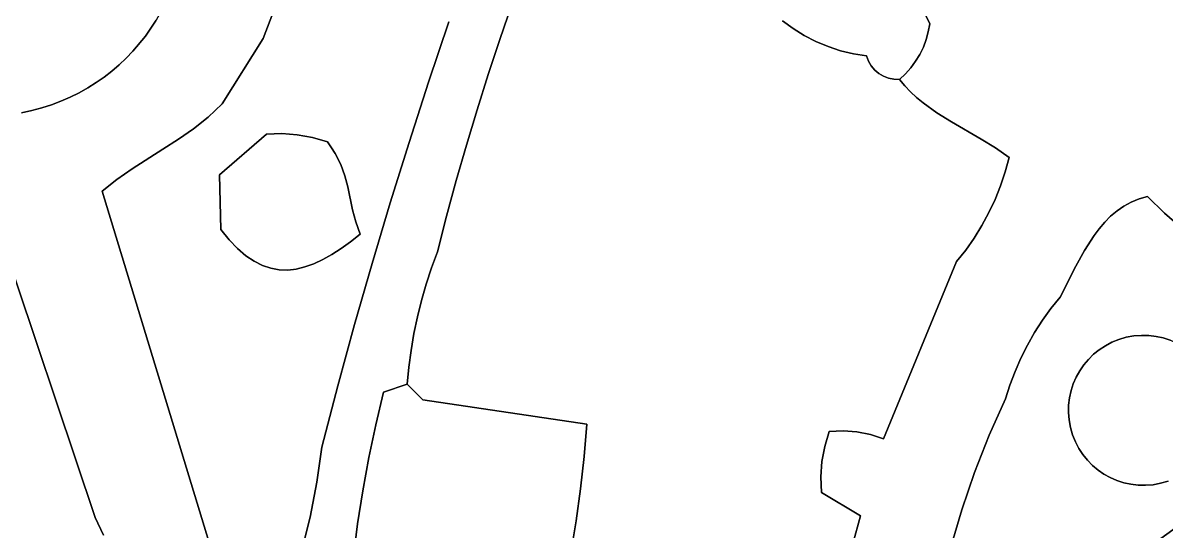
# Model space of a CAD drawing. Header units: inches. Extents: x 36.3 to 71.4, y 17.4 to 61.7.
# Drawn here: x 43.18 to 48.31, y 44.33 to 46.61 of the extents above; entities that cross this region are included whole.
import ezdxf

# ---------------------------------------------------------------- set-up
doc = ezdxf.new("R2010")
doc.units = ezdxf.units.IN
doc.layers.add('SURFACES_FOR_SKETCHUP', color=7, linetype='Continuous')

msp = doc.modelspace()

# ---------------------------------------------------------------- linework, layer by layer
at = {"layer": 'SURFACES_FOR_SKETCHUP'}
for points, invisible_edges in [([(47.2348, 46.6443), (47.2509, 46.6097), (48.1687, 47.7293)], 10), ([(48.1687, 47.7293), (47.2509, 46.6097), (48.229, 45.8332)], 11), ([(48.1687, 47.7293), (48.229, 45.8332), (49.3251, 46.6818)], 11), ([(42.2373, 47.5692), (42.1289, 46.8869), (43.2171, 46.2195)], 11), ([(42.2373, 47.5692), (43.2171, 46.2195), (43.8846, 47.3077)], 11), ([(43.7762, 46.6253), (43.8846, 47.3077), (43.2171, 46.2195)], 11), ([(46.637, 46.5881), (46.9623, 47.0015), (46.5893, 46.6234)], 3), ([(46.9623, 47.0015), (46.637, 46.5881), (47.0014, 46.9498)], 3), ([(44.4116, 46.9537), (43.8789, 46.8638), (44.2574, 46.544)], 3), ([(44.7045, 46.974), (44.6067, 46.9733), (44.2574, 46.544)], 10), ([(44.7045, 46.974), (44.2574, 46.544), (44.9996, 46.3478)], 11), ([(44.509, 46.9666), (44.2574, 46.544), (44.6067, 46.9733)], 3), ([(44.509, 46.9666), (44.4116, 46.9537), (44.2574, 46.544)], 8), ([(44.9996, 46.3478), (45.0903, 46.6177), (44.7045, 46.974)], 10), ([(46.6872, 46.5569), (47.0014, 46.9498), (46.637, 46.5881)], 3), ([(47.0014, 46.9498), (46.6872, 46.5569), (47.0366, 46.8985)], 3), ([(42.5348, 46.3278), (43.2171, 46.2195), (42.1289, 46.8869)], 11), ([(46.1385, 46.8863), (45.3194, 46.5388), (46.3398, 46.7716)], 3), ([(45.3194, 46.5388), (46.1385, 46.8863), (45.3735, 46.6955)], 3), ([(46.7397, 46.5298), (47.0366, 46.8985), (46.6872, 46.5569)], 3), ([(47.0366, 46.8985), (46.7397, 46.5298), (47.0672, 46.848)], 3), ([(43.8666, 46.822), (44.2574, 46.544), (43.8789, 46.8638)], 3), ([(46.7942, 46.507), (47.0672, 46.848), (46.7397, 46.5298)], 3), ([(46.8504, 46.4885), (47.0672, 46.848), (46.7942, 46.507)], 3), ([(46.9081, 46.4746), (47.0672, 46.848), (46.8504, 46.4885)], 3), ([(47.0672, 46.848), (46.9081, 46.4746), (47.0966, 46.8237)], 3), ([(43.8523, 46.7809), (44.2574, 46.544), (43.8666, 46.822)], 3), ([(46.967, 46.4652), (47.0966, 46.8237), (46.9081, 46.4746)], 3), ([(47.0966, 46.8237), (46.967, 46.4652), (47.1242, 46.7976)], 3), ([(47.1242, 46.7976), (46.967, 46.4652), (47.1501, 46.7699)], 3), ([(43.8179, 46.7012), (44.2574, 46.544), (43.8523, 46.7809)], 3), ([(45.2174, 46.2233), (46.3398, 46.7716), (45.2673, 46.3814)], 3), ([(46.3398, 46.7716), (45.2174, 46.2233), (46.5893, 46.6234)], 11), ([(45.2673, 46.3814), (46.3398, 46.7716), (45.3194, 46.5388)], 3), ([(47.1501, 46.7699), (46.967, 46.4652), (47.1742, 46.7406)], 3), ([(47.1742, 46.7406), (46.967, 46.4652), (47.1964, 46.7098)], 3), ([(43.7762, 46.6253), (44.2574, 46.544), (43.8179, 46.7012)], 3), ([(45.3194, 46.5388), (45.3735, 46.6955), (45.0903, 46.6177)], 10), ([(47.1964, 46.7098), (46.967, 46.4652), (47.2166, 46.6777)], 3), ([(49.313, 46.5779), (49.3251, 46.6818), (48.229, 45.8332)], 10), ([(47.2166, 46.6777), (46.967, 46.4652), (47.2348, 46.5387)], 11), ([(47.2348, 46.6443), (47.2166, 46.6777), (47.2348, 46.5387)], 10), ([(47.2509, 46.6097), (47.2348, 46.6443), (47.2444, 46.5737)], 2), ([(47.2444, 46.5737), (47.2348, 46.6443), (47.2348, 46.5387)], 3), ([(43.7762, 46.6253), (43.2171, 46.2195), (43.7275, 46.5537)], 3), ([(43.7762, 46.6253), (43.7275, 46.5537), (44.0724, 46.2496)], 10), ([(44.2574, 46.544), (43.7762, 46.6253), (44.0724, 46.2496)], 3), ([(45.0903, 46.6177), (44.9996, 46.3478), (45.2673, 46.3814)], 10), ([(45.2673, 46.3814), (45.3194, 46.5388), (45.0903, 46.6177)], 10), ([(45.1697, 46.0645), (46.5893, 46.6234), (45.2174, 46.2233)], 3), ([(46.5893, 46.6234), (45.1697, 46.0645), (46.637, 46.5881)], 3), ([(45.7108, 44.8105), (46.637, 46.5881), (45.1697, 46.0645)], 11), ([(46.637, 46.5881), (45.7108, 44.8105), (46.6872, 46.5569)], 3), ([(47.2444, 46.5737), (47.4822, 46.0917), (47.2509, 46.6097)], 3), ([(47.5466, 46.0516), (47.2509, 46.6097), (47.4822, 46.0917)], 3), ([(47.6069, 46.0083), (47.2509, 46.6097), (47.5466, 46.0516)], 3), ([(47.6069, 46.0083), (48.229, 45.8332), (47.2509, 46.6097)], 11), ([(49.3035, 46.4737), (49.313, 46.5779), (48.229, 45.8332)], 10), ([(43.262, 46.2314), (43.7275, 46.5537), (43.2171, 46.2195)], 3), ([(43.7275, 46.5537), (43.262, 46.2314), (43.672, 46.487)], 3), ([(43.7275, 46.5537), (43.672, 46.487), (44.0095, 46.1906)], 10), ([(44.0095, 46.1906), (44.0724, 46.2496), (43.7275, 46.5537)], 10), ([(44.0724, 46.2496), (44.2711, 46.1141), (44.2574, 46.544)], 3), ([(44.3407, 46.116), (44.2574, 46.544), (44.2711, 46.1141)], 3), ([(44.4099, 46.1107), (44.2574, 46.544), (44.3407, 46.116)], 3), ([(44.2574, 46.544), (44.545, 46.079), (44.9996, 46.3478)], 11), ([(44.4782, 46.0983), (44.2574, 46.544), (44.4099, 46.1107)], 3), ([(44.545, 46.079), (44.2574, 46.544), (44.4782, 46.0983)], 3), ([(46.6872, 46.5569), (45.7108, 44.8105), (46.7397, 46.5298)], 3), ([(46.7993, 44.7781), (46.7397, 46.5298), (45.7108, 44.8105)], 11), ([(46.7397, 46.5298), (46.7993, 44.7781), (46.7942, 46.507)], 3), ([(47.222, 46.5048), (47.2348, 46.5387), (46.967, 46.4652)], 10), ([(47.222, 46.5048), (47.3485, 46.169), (47.2348, 46.5387)], 3), ([(47.2348, 46.5387), (47.4822, 46.0917), (47.2444, 46.5737)], 3), ([(47.4822, 46.0917), (47.2348, 46.5387), (47.3485, 46.169)], 3), ([(43.3058, 46.2455), (43.672, 46.487), (43.262, 46.2314)], 3), ([(43.672, 46.487), (43.3058, 46.2455), (43.6418, 46.4556)], 3), ([(43.672, 46.487), (43.6418, 46.4556), (43.9437, 46.1383)], 10), ([(43.9437, 46.1383), (44.0095, 46.1906), (43.672, 46.487)], 10), ([(46.7993, 44.7781), (47.3713, 45.5411), (46.7942, 46.507)], 11), ([(46.7942, 46.507), (47.0222, 46.3859), (46.8504, 46.4885)], 3), ([(47.0222, 46.3859), (46.7942, 46.507), (47.3713, 45.5411)], 11), ([(46.8504, 46.4885), (46.9881, 46.4201), (46.9081, 46.4746)], 3), ([(46.9881, 46.4201), (46.8504, 46.4885), (47.0037, 46.4015)], 3), ([(47.0037, 46.4015), (46.8504, 46.4885), (47.0222, 46.3859)], 3), ([(46.9757, 46.4415), (46.967, 46.4652), (46.9081, 46.4746)], 8), ([(46.9757, 46.4415), (46.9081, 46.4746), (46.9881, 46.4201)], 3), ([(47.2062, 46.4723), (47.222, 46.5048), (46.967, 46.4652)], 10), ([(47.2062, 46.4723), (47.2831, 46.2097), (47.222, 46.5048)], 3), ([(47.3485, 46.169), (47.222, 46.5048), (47.2831, 46.2097)], 3), ([(49.2966, 46.3691), (49.3035, 46.4737), (48.229, 45.8332)], 10), ([(43.6418, 46.4556), (43.3058, 46.2455), (43.6102, 46.4257)], 3), ([(43.3484, 46.2616), (43.6102, 46.4257), (43.3058, 46.2455)], 3), ([(43.6102, 46.4257), (43.3484, 46.2616), (43.577, 46.3972)], 3), ([(43.6102, 46.4257), (43.577, 46.3972), (43.8759, 46.0909)], 10), ([(43.6418, 46.4556), (43.6102, 46.4257), (43.8759, 46.0909)], 10), ([(43.8759, 46.0909), (43.9437, 46.1383), (43.6418, 46.4556)], 10), ([(47.1875, 46.4413), (47.2062, 46.4723), (46.967, 46.4652)], 10), ([(47.1661, 46.4121), (47.1875, 46.4413), (46.967, 46.4652)], 10), ([(46.967, 46.4652), (46.9757, 46.4415), (47.1661, 46.4121)], 10), ([(46.9757, 46.4415), (46.9881, 46.4201), (47.1661, 46.4121)], 10), ([(47.1661, 46.4121), (47.192, 46.2779), (47.1875, 46.4413)], 3), ([(47.1875, 46.4413), (47.2211, 46.2539), (47.2062, 46.4723)], 3), ([(47.2211, 46.2539), (47.1875, 46.4413), (47.192, 46.2779)], 3), ([(47.2831, 46.2097), (47.2062, 46.4723), (47.2211, 46.2539)], 3), ([(43.3898, 46.2797), (43.577, 46.3972), (43.3484, 46.2616)], 3), ([(43.5423, 46.3703), (43.577, 46.3972), (43.3898, 46.2797)], 10), ([(43.577, 46.3972), (43.5423, 46.3703), (43.8068, 46.0465)], 10), ([(43.8068, 46.0465), (43.8759, 46.0909), (43.577, 46.3972)], 10), ([(45.2174, 46.2233), (45.2673, 46.3814), (44.9996, 46.3478)], 10), ([(47.0037, 46.4015), (47.1661, 46.4121), (46.9881, 46.4201)], 3), ([(47.0037, 46.4015), (47.0222, 46.3859), (47.1661, 46.4121)], 10), ([(47.0222, 46.3859), (47.043, 46.3736), (47.1661, 46.4121)], 10), ([(47.043, 46.3736), (47.0222, 46.3859), (47.3713, 45.5411)], 10), ([(47.142, 46.3849), (47.1661, 46.4121), (47.043, 46.3736)], 10), ([(47.043, 46.3736), (47.0658, 46.3649), (47.142, 46.3849)], 10), ([(47.043, 46.3736), (47.1646, 46.3034), (47.0658, 46.3649)], 3), ([(47.192, 46.2779), (47.1646, 46.3034), (47.043, 46.3736)], 10), ([(47.192, 46.2779), (47.043, 46.3736), (47.3713, 45.5411)], 11), ([(47.09, 46.3603), (47.142, 46.3849), (47.0658, 46.3649)], 3), ([(47.1153, 46.3599), (47.142, 46.3849), (47.09, 46.3603)], 2), ([(47.142, 46.3849), (47.1153, 46.3599), (47.1389, 46.3307)], 8), ([(47.1389, 46.3307), (47.1646, 46.3034), (47.142, 46.3849)], 10), ([(47.142, 46.3849), (47.1646, 46.3034), (47.1661, 46.4121)], 3), ([(47.192, 46.2779), (47.1661, 46.4121), (47.1646, 46.3034)], 3), ([(42.6107, 46.2861), (43.2171, 46.2195), (42.5348, 46.3278)], 3), ([(43.3898, 46.2797), (43.4299, 46.2997), (43.5423, 46.3703)], 10), ([(43.5062, 46.3451), (43.5423, 46.3703), (43.4299, 46.2997)], 10), ([(43.4687, 46.3215), (43.5062, 46.3451), (43.4299, 46.2997)], 2), ([(43.4687, 46.3215), (43.4299, 46.2997), (43.668, 45.9583)], 10), ([(43.5062, 46.3451), (43.4687, 46.3215), (43.668, 45.9583)], 10), ([(43.5423, 46.3703), (43.5062, 46.3451), (43.8068, 46.0465)], 10), ([(43.668, 45.9583), (43.8068, 46.0465), (43.5062, 46.3451)], 10), ([(44.912, 46.0768), (44.9996, 46.3478), (44.545, 46.079)], 10), ([(44.912, 46.0768), (45.1697, 46.0645), (44.9996, 46.3478)], 3), ([(45.2174, 46.2233), (44.9996, 46.3478), (45.1697, 46.0645)], 3), ([(47.1389, 46.3307), (47.09, 46.3603), (47.0658, 46.3649)], 9), ([(47.1389, 46.3307), (47.0658, 46.3649), (47.1646, 46.3034)], 3), ([(47.1389, 46.3307), (47.1153, 46.3599), (47.09, 46.3603)], 8), ([(49.2923, 46.2643), (49.2966, 46.3691), (48.229, 45.8332)], 10), ([(43.2171, 46.2195), (42.6107, 46.2861), (43.1717, 46.2098)], 3), ([(43.3898, 46.2797), (43.3484, 46.2616), (43.5999, 45.9106)], 10), ([(43.4299, 46.2997), (43.3898, 46.2797), (43.5999, 45.9106)], 10), ([(43.5999, 45.9106), (43.668, 45.9583), (43.4299, 46.2997)], 10), ([(47.2211, 46.2539), (47.192, 46.2779), (47.3713, 45.5411)], 10), ([(43.0422, 45.7616), (43.5338, 45.8579), (43.2171, 46.2195)], 11), ([(43.2171, 46.2195), (43.1717, 46.2098), (43.0422, 45.7616)], 10), ([(43.262, 46.2314), (43.2171, 46.2195), (43.5338, 45.8579)], 10), ([(43.3058, 46.2455), (43.262, 46.2314), (43.5338, 45.8579)], 10), ([(43.3484, 46.2616), (43.3058, 46.2455), (43.5338, 45.8579)], 10), ([(43.5338, 45.8579), (43.5999, 45.9106), (43.3484, 46.2616)], 10), ([(44.0095, 46.1906), (44.2711, 46.1141), (44.0724, 46.2496)], 3), ([(47.2211, 46.2539), (47.3713, 45.5411), (47.2831, 46.2097)], 3), ([(48.229, 45.8332), (48.3048, 45.7593), (49.2923, 46.2643)], 10), ([(48.3048, 45.7593), (48.3842, 45.6901), (49.2923, 46.2643)], 10), ([(44.0605, 45.9315), (44.0095, 46.1906), (43.9437, 46.1383)], 9), ([(44.0095, 46.1906), (44.0605, 45.9315), (44.2711, 46.1141)], 9), ([(47.2831, 46.2097), (47.4501, 45.6471), (47.3485, 46.169)], 3), ([(47.4123, 45.5931), (47.4501, 45.6471), (47.2831, 46.2097)], 10), ([(47.3713, 45.5411), (47.4123, 45.5931), (47.2831, 46.2097)], 10), ([(47.516, 45.7611), (47.3485, 46.169), (47.4847, 45.7032)], 3), ([(47.3485, 46.169), (47.516, 45.7611), (47.4822, 46.0917)], 3), ([(47.4847, 45.7032), (47.3485, 46.169), (47.4501, 45.6471)], 3), ([(44.0605, 45.9315), (43.9437, 46.1383), (43.8759, 46.0909)], 9), ([(44.3407, 46.116), (44.2711, 46.1141), (44.0605, 45.9315)], 8), ([(44.0605, 45.9315), (44.1044, 45.6388), (44.3407, 46.116)], 11), ([(44.1417, 45.5998), (44.3407, 46.116), (44.1044, 45.6388)], 3), ([(44.6364, 45.8767), (44.3407, 46.116), (44.1417, 45.5998)], 11), ([(44.3407, 46.116), (44.6364, 45.8767), (44.4099, 46.1107)], 3), ([(44.0605, 45.9315), (43.8759, 46.0909), (43.8068, 46.0465)], 9), ([(44.4782, 46.0983), (44.4099, 46.1107), (44.6058, 45.9769)], 10), ([(44.6058, 45.9769), (44.4099, 46.1107), (44.6235, 45.9268)], 3), ([(44.6235, 45.9268), (44.4099, 46.1107), (44.6364, 45.8767)], 3), ([(44.5642, 46.053), (44.545, 46.079), (44.4782, 46.0983)], 8), ([(44.6058, 45.9769), (44.5805, 46.0274), (44.4782, 46.0983)], 10), ([(44.5642, 46.053), (44.4782, 46.0983), (44.5805, 46.0274)], 3), ([(44.912, 46.0768), (44.545, 46.079), (44.5642, 46.053)], 9), ([(44.912, 46.0768), (44.5642, 46.053), (44.5805, 46.0274)], 9), ([(44.912, 46.0768), (44.5805, 46.0274), (44.6058, 45.9769)], 9), ([(44.912, 46.0768), (44.6058, 45.9769), (44.6235, 45.9268)], 9), ([(44.912, 46.0768), (44.6235, 45.9268), (44.8274, 45.8049)], 3), ([(44.8274, 45.8049), (45.1241, 45.9051), (44.912, 46.0768)], 3), ([(45.1697, 46.0645), (44.912, 46.0768), (45.1241, 45.9051)], 3), ([(45.1241, 45.9051), (45.7108, 44.8105), (45.1697, 46.0645)], 3), ([(47.544, 45.8207), (47.4822, 46.0917), (47.516, 45.7611)], 3), ([(47.4822, 46.0917), (47.5685, 45.8819), (47.5466, 46.0516)], 3), ([(47.5685, 45.8819), (47.4822, 46.0917), (47.544, 45.8207)], 3), ([(43.8068, 46.0465), (43.668, 45.9583), (44.0605, 45.9315)], 10), ([(47.5895, 45.9444), (47.5466, 46.0516), (47.5685, 45.8819)], 3), ([(47.5895, 45.9444), (47.6069, 46.0083), (47.5466, 46.0516)], 8), ([(47.5895, 45.9444), (48.0369, 45.7185), (47.6069, 46.0083)], 3), ([(48.229, 45.8332), (47.6069, 46.0083), (48.1909, 45.8231)], 3), ([(48.0634, 45.7454), (47.6069, 46.0083), (48.0369, 45.7185)], 3), ([(48.092, 45.7697), (47.6069, 46.0083), (48.0634, 45.7454)], 3), ([(48.1226, 45.791), (47.6069, 46.0083), (48.092, 45.7697)], 3), ([(48.1555, 45.8089), (47.6069, 46.0083), (48.1226, 45.791)], 3), ([(48.1909, 45.8231), (47.6069, 46.0083), (48.1555, 45.8089)], 3), ([(43.5999, 45.9106), (43.5338, 45.8579), (44.0669, 45.6852)], 10), ([(43.668, 45.9583), (43.5999, 45.9106), (44.0669, 45.6852)], 10), ([(44.0669, 45.6852), (44.0605, 45.9315), (43.668, 45.9583)], 10), ([(44.0605, 45.9315), (44.0669, 45.6852), (44.1044, 45.6388)], 8), ([(44.6364, 45.8767), (44.8274, 45.8049), (44.6235, 45.9268)], 3), ([(47.5895, 45.9444), (47.5685, 45.8819), (48.012, 45.6892)], 10), ([(47.5895, 45.9444), (48.012, 45.6892), (48.0369, 45.7185)], 9), ([(43.0422, 45.7616), (43.5021, 44.3918), (43.5338, 45.8579)], 10), ([(43.5338, 45.8579), (43.5021, 44.3918), (44.1722, 43.7615)], 3), ([(44.4289, 44.2387), (44.4672, 44.3936), (43.5338, 45.8579)], 10), ([(44.1044, 45.6388), (43.5338, 45.8579), (44.1417, 45.5998)], 3), ([(44.0669, 45.6852), (43.5338, 45.8579), (44.1044, 45.6388)], 3), ([(43.5338, 45.8579), (44.1722, 43.7615), (44.4289, 44.2387)], 10), ([(44.1417, 45.5998), (43.5338, 45.8579), (44.4977, 44.5502)], 11), ([(44.4672, 44.3936), (44.4977, 44.5502), (43.5338, 45.8579)], 10), ([(44.1789, 45.5677), (44.6364, 45.8767), (44.1417, 45.5998)], 3), ([(44.1789, 45.5677), (44.2162, 45.5425), (44.6364, 45.8767)], 10), ([(44.6364, 45.8767), (44.2162, 45.5425), (44.4444, 45.5172)], 11), ([(44.4839, 45.5314), (44.6364, 45.8767), (44.4444, 45.5172)], 3), ([(44.5241, 45.5501), (44.6364, 45.8767), (44.4839, 45.5314)], 3), ([(44.6364, 45.8767), (44.5241, 45.5501), (44.6581, 45.774)], 3), ([(44.6364, 45.8767), (44.6581, 45.774), (44.8274, 45.8049)], 10), ([(45.1241, 45.9051), (44.8274, 45.8049), (45.0808, 45.7451)], 3), ([(45.1241, 45.9051), (45.0808, 45.7451), (45.7108, 44.8105)], 10), ([(47.5685, 45.8819), (47.544, 45.8207), (47.9888, 45.658)], 10), ([(47.9888, 45.658), (48.012, 45.6892), (47.5685, 45.8819)], 10), ([(47.544, 45.8207), (47.516, 45.7611), (47.9461, 45.5913)], 10), ([(47.9461, 45.5913), (47.9888, 45.658), (47.544, 45.8207)], 10), ([(48.1226, 45.791), (48.3048, 45.7593), (48.1555, 45.8089)], 3), ([(48.1909, 45.8231), (48.1555, 45.8089), (48.3048, 45.7593)], 10), ([(48.3048, 45.7593), (48.229, 45.8332), (48.1909, 45.8231)], 8), ([(43.5021, 44.3918), (43.0422, 45.7616), (42.7686, 44.9747)], 10), ([(44.5649, 45.5731), (44.6581, 45.774), (44.5241, 45.5501)], 3), ([(44.6066, 45.6), (44.6581, 45.774), (44.5649, 45.5731)], 3), ([(44.6581, 45.774), (44.6066, 45.6), (44.6724, 45.7205)], 3), ([(44.6581, 45.774), (44.6724, 45.7205), (44.8274, 45.8049)], 10), ([(44.6925, 45.6646), (44.8274, 45.8049), (44.6724, 45.7205)], 3), ([(44.746, 45.5321), (44.8274, 45.8049), (44.6925, 45.6646)], 10), ([(44.746, 45.5321), (45.0396, 45.5844), (44.8274, 45.8049)], 3), ([(45.0808, 45.7451), (44.8274, 45.8049), (45.0396, 45.5844)], 3), ([(47.516, 45.7611), (47.4847, 45.7032), (47.9075, 45.5212)], 10), ([(47.9075, 45.5212), (47.9461, 45.5913), (47.516, 45.7611)], 10), ([(48.0634, 45.7454), (48.0369, 45.7185), (48.3048, 45.7593)], 10), ([(48.3842, 45.6901), (48.3048, 45.7593), (48.0369, 45.7185)], 10), ([(48.092, 45.7697), (48.0634, 45.7454), (48.3048, 45.7593)], 10), ([(48.1226, 45.791), (48.092, 45.7697), (48.3048, 45.7593)], 10), ([(44.6491, 45.6306), (44.6724, 45.7205), (44.6066, 45.6)], 3), ([(44.6491, 45.6306), (44.6925, 45.6646), (44.6724, 45.7205)], 8), ([(45.0396, 45.5844), (45.7108, 44.8105), (45.0808, 45.7451)], 3), ([(47.4847, 45.7032), (47.4501, 45.6471), (47.8363, 45.3821)], 10), ([(47.8363, 45.3821), (47.9075, 45.5212), (47.4847, 45.7032)], 10), ([(48.0369, 45.7185), (48.012, 45.6892), (48.3842, 45.6901)], 10), ([(44.746, 45.5321), (44.6925, 45.6646), (44.6491, 45.6306)], 9), ([(47.9461, 45.5913), (48.2012, 45.21), (47.9888, 45.658)], 3), ([(48.012, 45.6892), (47.9888, 45.658), (48.3842, 45.6901)], 10), ([(47.9888, 45.658), (48.2012, 45.21), (48.3842, 45.6901)], 11), ([(48.2346, 45.2094), (48.3842, 45.6901), (48.2012, 45.21)], 3), ([(48.3842, 45.6901), (48.2346, 45.2094), (48.467, 45.6259)], 3), ([(44.746, 45.5321), (44.6491, 45.6306), (44.6066, 45.6)], 9), ([(47.4501, 45.6471), (47.4123, 45.5931), (47.7953, 45.3309)], 10), ([(47.7953, 45.3309), (47.8363, 45.3821), (47.4501, 45.6471)], 10), ([(48.2673, 45.2054), (48.467, 45.6259), (48.2346, 45.2094)], 3), ([(48.2992, 45.1984), (48.467, 45.6259), (48.2673, 45.2054)], 3), ([(48.467, 45.6259), (48.2992, 45.1984), (48.5529, 45.5667)], 3), ([(44.5205, 44.7081), (44.1417, 45.5998), (44.4977, 44.5502)], 3), ([(44.1417, 45.5998), (44.5205, 44.7081), (44.1789, 45.5677)], 3), ([(44.1789, 45.5677), (44.5205, 44.7081), (44.2162, 45.5425)], 3), ([(44.4839, 45.5314), (44.6677, 45.2583), (44.5241, 45.5501)], 3), ([(44.5241, 45.5501), (44.6677, 45.2583), (44.5649, 45.5731)], 3), ([(44.746, 45.5321), (44.6066, 45.6), (44.5649, 45.5731)], 9), ([(44.746, 45.5321), (44.5649, 45.5731), (44.6677, 45.2583)], 3), ([(45.0396, 45.5844), (44.746, 45.5321), (45.013, 45.5127)], 3), ([(45.0396, 45.5844), (45.013, 45.5127), (45.7108, 44.8105)], 10), ([(47.4123, 45.5931), (47.3713, 45.5411), (47.7571, 45.2778)], 10), ([(47.7571, 45.2778), (47.7953, 45.3309), (47.4123, 45.5931)], 10), ([(47.9075, 45.5212), (48.1675, 45.2073), (47.9461, 45.5913)], 3), ([(48.2012, 45.21), (47.9461, 45.5913), (48.1675, 45.2073)], 3), ([(48.3301, 45.1883), (48.5529, 45.5667), (48.2992, 45.1984)], 3), ([(44.2162, 45.5425), (44.5205, 44.7081), (44.2536, 45.5237)], 3), ([(44.4054, 45.5078), (44.4444, 45.5172), (44.2162, 45.5425)], 10), ([(44.2162, 45.5425), (44.2536, 45.5237), (44.4054, 45.5078)], 10), ([(44.5926, 44.9837), (44.2536, 45.5237), (44.5205, 44.7081)], 3), ([(44.2536, 45.5237), (44.5926, 44.9837), (44.2911, 45.5111)], 3), ([(44.367, 45.5034), (44.4054, 45.5078), (44.2536, 45.5237)], 10), ([(44.2536, 45.5237), (44.2911, 45.5111), (44.367, 45.5034)], 10), ([(44.2911, 45.5111), (44.5926, 44.9837), (44.3289, 45.5045)], 3), ([(44.3289, 45.5045), (44.367, 45.5034), (44.2911, 45.5111)], 2), ([(44.3289, 45.5045), (44.5926, 44.9837), (44.367, 45.5034)], 3), ([(44.367, 45.5034), (44.6677, 45.2583), (44.4054, 45.5078)], 3), ([(44.6677, 45.2583), (44.367, 45.5034), (44.5926, 44.9837)], 3), ([(44.4054, 45.5078), (44.6677, 45.2583), (44.4444, 45.5172)], 3), ([(44.4444, 45.5172), (44.6677, 45.2583), (44.4839, 45.5314)], 3), ([(44.6677, 45.2583), (44.9494, 45.2925), (44.746, 45.5321)], 3), ([(45.013, 45.5127), (44.746, 45.5321), (44.9891, 45.44)], 3), ([(44.9679, 45.3666), (44.746, 45.5321), (44.9494, 45.2925)], 3), ([(44.9891, 45.44), (44.746, 45.5321), (44.9679, 45.3666)], 3), ([(44.9891, 45.44), (45.7108, 44.8105), (45.013, 45.5127)], 3), ([(46.8615, 44.7808), (47.3713, 45.5411), (46.7993, 44.7781)], 3), ([(46.8615, 44.7808), (46.9234, 44.7761), (47.3713, 45.5411)], 10), ([(46.9234, 44.7761), (46.9843, 44.764), (47.3713, 45.5411)], 10), ([(46.9843, 44.764), (47.0435, 44.7447), (47.3713, 45.5411)], 8), ([(47.3713, 45.5411), (47.0435, 44.7447), (47.6107, 44.9869)], 10), ([(47.7218, 45.2229), (47.7571, 45.2778), (47.3713, 45.5411)], 10), ([(47.6107, 44.9869), (47.6338, 45.0481), (47.3713, 45.5411)], 10), ([(47.6338, 45.0481), (47.6601, 45.1079), (47.3713, 45.5411)], 10), ([(47.6601, 45.1079), (47.6894, 45.1662), (47.3713, 45.5411)], 10), ([(47.6894, 45.1662), (47.7218, 45.2229), (47.3713, 45.5411)], 10), ([(47.8363, 45.3821), (48.1004, 45.1916), (47.9075, 45.5212)], 3), ([(48.1675, 45.2073), (47.9075, 45.5212), (48.1336, 45.2011)], 3), ([(48.1336, 45.2011), (47.9075, 45.5212), (48.1004, 45.1916)], 3), ([(44.9891, 45.44), (44.9679, 45.3666), (45.7108, 44.8105)], 10), ([(44.9494, 45.2925), (45.7108, 44.8105), (44.9679, 45.3666)], 3), ([(47.8363, 45.3821), (47.7953, 45.3309), (48.012, 45.1453)], 10), ([(48.012, 45.1453), (48.0395, 45.1634), (47.8363, 45.3821)], 10), ([(48.0395, 45.1634), (48.069, 45.1789), (47.8363, 45.3821)], 10), ([(48.069, 45.1789), (48.1004, 45.1916), (47.8363, 45.3821)], 10), ([(44.9494, 45.2925), (44.6677, 45.2583), (44.9337, 45.2177)], 3), ([(44.9494, 45.2925), (44.9337, 45.2177), (45.7108, 44.8105)], 10), ([(47.7953, 45.3309), (47.7571, 45.2778), (47.9866, 45.1248)], 10), ([(47.9866, 45.1248), (48.012, 45.1453), (47.7953, 45.3309)], 10), ([(44.5926, 44.9837), (44.7978, 44.9554), (44.6677, 45.2583)], 3), ([(44.7978, 44.9554), (44.9106, 45.0666), (44.6677, 45.2583)], 11), ([(44.9208, 45.1424), (44.6677, 45.2583), (44.9106, 45.0666)], 3), ([(44.9337, 45.2177), (44.6677, 45.2583), (44.9208, 45.1424)], 3), ([(47.7218, 45.2229), (47.9634, 45.102), (47.7571, 45.2778)], 3), ([(47.9634, 45.102), (47.9866, 45.1248), (47.7571, 45.2778)], 10), ([(44.9208, 45.1424), (44.974, 44.9202), (44.9337, 45.2177)], 3), ([(44.974, 44.9202), (45.7108, 44.8105), (44.9337, 45.2177)], 10), ([(47.6894, 45.1662), (47.9243, 45.0505), (47.7218, 45.2229)], 3), ([(47.9634, 45.102), (47.7218, 45.2229), (47.9426, 45.0771)], 3), ([(47.9426, 45.0771), (47.7218, 45.2229), (47.9243, 45.0505)], 3), ([(47.9243, 45.0505), (48.1336, 45.2011), (47.9426, 45.0771)], 3), ([(47.9243, 45.0505), (48.288, 44.5452), (48.1336, 45.2011)], 11), ([(48.1336, 45.2011), (48.1004, 45.1916), (47.9426, 45.0771)], 10), ([(47.9426, 45.0771), (48.1004, 45.1916), (47.9634, 45.102)], 3), ([(47.9634, 45.102), (48.1004, 45.1916), (47.9866, 45.1248)], 3), ([(48.1004, 45.1916), (48.069, 45.1789), (47.9866, 45.1248)], 10), ([(48.1675, 45.2073), (48.1336, 45.2011), (48.3598, 45.1753)], 10), ([(48.3881, 45.1597), (48.3598, 45.1753), (48.1336, 45.2011)], 10), ([(48.5388, 44.9503), (48.1336, 45.2011), (48.4973, 44.6958)], 11), ([(48.5388, 44.9503), (48.3881, 45.1597), (48.1336, 45.2011)], 11), ([(48.288, 44.5452), (48.4973, 44.6958), (48.1336, 45.2011)], 11), ([(48.1675, 45.2073), (48.2992, 45.1984), (48.2012, 45.21)], 3), ([(48.3301, 45.1883), (48.2992, 45.1984), (48.1675, 45.2073)], 10), ([(48.3598, 45.1753), (48.3301, 45.1883), (48.1675, 45.2073)], 10), ([(48.2673, 45.2054), (48.2012, 45.21), (48.2992, 45.1984)], 3), ([(48.2673, 45.2054), (48.2346, 45.2094), (48.2012, 45.21)], 8), ([(44.9208, 45.1424), (44.9106, 45.0666), (44.974, 44.9202)], 10), ([(47.6894, 45.1662), (47.6601, 45.1079), (47.9086, 45.0222)], 10), ([(47.9086, 45.0222), (47.9243, 45.0505), (47.6894, 45.1662)], 10), ([(48.012, 45.1453), (47.9866, 45.1248), (48.069, 45.1789)], 10), ([(48.069, 45.1789), (48.0395, 45.1634), (48.012, 45.1453)], 8), ([(47.6601, 45.1079), (47.6338, 45.0481), (47.8956, 44.9925)], 10), ([(47.8956, 44.9925), (47.9086, 45.0222), (47.6601, 45.1079)], 10), ([(44.7978, 44.9554), (44.9032, 44.9905), (44.9106, 45.0666)], 8), ([(44.9032, 44.9905), (44.974, 44.9202), (44.9106, 45.0666)], 2), ([(47.6107, 44.9869), (47.8785, 44.9297), (47.6338, 45.0481)], 3), ([(47.8856, 44.9616), (47.6338, 45.0481), (47.8785, 44.9297)], 3), ([(47.8856, 44.9616), (47.8956, 44.9925), (47.6338, 45.0481)], 10), ([(47.9243, 45.0505), (47.9086, 45.0222), (47.8828, 44.796)], 10), ([(47.8828, 44.796), (48.0334, 44.5866), (47.9243, 45.0505)], 11), ([(48.288, 44.5452), (47.9243, 45.0505), (48.0334, 44.5866)], 11), ([(44.9032, 44.9905), (44.7978, 44.9554), (44.974, 44.9202)], 2), ([(47.5908, 44.9244), (47.6107, 44.9869), (47.0435, 44.7447)], 10), ([(47.5908, 44.9244), (47.8746, 44.897), (47.6107, 44.9869)], 3), ([(47.8785, 44.9297), (47.6107, 44.9869), (47.8746, 44.897)], 3), ([(47.9086, 45.0222), (47.8956, 44.9925), (47.8766, 44.8299)], 10), ([(47.8766, 44.8299), (47.8828, 44.796), (47.9086, 45.0222)], 10), ([(47.8956, 44.9925), (47.8856, 44.9616), (47.8766, 44.8299)], 10), ([(43.5021, 44.3918), (42.7686, 44.9747), (42.7768, 44.9383)], 9), ([(43.5021, 44.3918), (42.7768, 44.9383), (42.7812, 44.9018)], 9), ([(44.5205, 44.7081), (44.7626, 44.8084), (44.5926, 44.9837)], 3), ([(44.7978, 44.9554), (44.5926, 44.9837), (44.7626, 44.8084)], 3), ([(44.7626, 44.8084), (44.974, 44.9202), (44.7978, 44.9554)], 3), ([(47.8785, 44.9297), (47.8739, 44.8636), (47.8856, 44.9616)], 3), ([(47.8766, 44.8299), (47.8856, 44.9616), (47.8739, 44.8636)], 3), ([(43.5021, 44.3918), (42.7812, 44.9018), (42.782, 44.8654)], 9), ([(44.7042, 44.5122), (44.974, 44.9202), (44.7314, 44.6607)], 3), ([(44.974, 44.9202), (44.7042, 44.5122), (45.6624, 44.3762)], 11), ([(44.7314, 44.6607), (44.974, 44.9202), (44.7626, 44.8084)], 3), ([(45.6988, 44.6652), (45.7108, 44.8105), (44.974, 44.9202)], 8), ([(45.6624, 44.3762), (45.6826, 44.5204), (44.974, 44.9202)], 10), ([(45.6988, 44.6652), (44.974, 44.9202), (45.6826, 44.5204)], 3), ([(47.5179, 44.7609), (47.5908, 44.9244), (47.0435, 44.7447)], 10), ([(47.5179, 44.7609), (47.8828, 44.796), (47.5908, 44.9244)], 3), ([(47.8766, 44.8299), (47.5908, 44.9244), (47.8828, 44.796)], 3), ([(47.8746, 44.897), (47.5908, 44.9244), (47.8739, 44.8636)], 3), ([(47.8739, 44.8636), (47.5908, 44.9244), (47.8766, 44.8299)], 3), ([(47.8785, 44.9297), (47.8746, 44.897), (47.8739, 44.8636)], 8), ([(43.5021, 44.3918), (42.782, 44.8654), (42.7792, 44.8295)], 9), ([(43.5021, 44.3918), (42.773, 44.7942), (42.7635, 44.7598)], 9), ([(43.5021, 44.3918), (42.7792, 44.8295), (42.773, 44.7942)], 9), ([(44.7626, 44.8084), (44.5205, 44.7081), (44.7314, 44.6607)], 3), ([(45.6988, 44.6652), (46.7664, 44.643), (45.7108, 44.8105)], 3), ([(46.7993, 44.7781), (45.7108, 44.8105), (46.779, 44.7113)], 3), ([(46.779, 44.7113), (45.7108, 44.8105), (46.7664, 44.643)], 3), ([(46.8615, 44.7808), (46.7993, 44.7781), (46.779, 44.7113)], 8), ([(46.8615, 44.7808), (46.779, 44.7113), (46.9234, 44.7761)], 3), ([(47.8828, 44.796), (47.5179, 44.7609), (47.8924, 44.7628)], 3), ([(47.8828, 44.796), (47.8924, 44.7628), (48.0068, 44.6049)], 10), ([(48.0334, 44.5866), (47.8828, 44.796), (48.0068, 44.6049)], 3), ([(43.5021, 44.3918), (42.7635, 44.7598), (42.7508, 44.7265)], 9), ([(46.7664, 44.643), (46.7614, 44.5737), (46.9843, 44.764)], 10), ([(46.9397, 44.3985), (46.9843, 44.764), (46.7614, 44.5737)], 11), ([(46.779, 44.7113), (46.7664, 44.643), (46.9234, 44.7761)], 10), ([(46.9843, 44.764), (46.9234, 44.7761), (46.7664, 44.643)], 10), ([(47.0435, 44.7447), (46.9843, 44.764), (46.9397, 44.3985)], 10), ([(46.9397, 44.3985), (47.3944, 44.4255), (47.0435, 44.7447)], 11), ([(47.5179, 44.7609), (47.0435, 44.7447), (47.4524, 44.5945)], 3), ([(47.4524, 44.5945), (47.0435, 44.7447), (47.3944, 44.4255)], 3), ([(47.4524, 44.5945), (47.9205, 44.7019), (47.5179, 44.7609)], 3), ([(47.8924, 44.7628), (47.5179, 44.7609), (47.905, 44.7314)], 3), ([(47.905, 44.7314), (47.5179, 44.7609), (47.9205, 44.7019)], 3), ([(47.9819, 44.6258), (47.8924, 44.7628), (47.9592, 44.6489)], 3), ([(48.0068, 44.6049), (47.8924, 44.7628), (47.9819, 44.6258)], 3), ([(47.8924, 44.7628), (47.905, 44.7314), (47.9592, 44.6489)], 10), ([(47.9386, 44.6744), (47.9592, 44.6489), (47.905, 44.7314)], 10), ([(47.905, 44.7314), (47.9205, 44.7019), (47.9386, 44.6744)], 8), ([(43.5021, 44.3918), (42.7349, 44.6945), (42.716, 44.6642)], 9), ([(43.5021, 44.3918), (42.7508, 44.7265), (42.7349, 44.6945)], 9), ([(44.4977, 44.5502), (44.7314, 44.6607), (44.5205, 44.7081)], 3), ([(47.9205, 44.7019), (47.4524, 44.5945), (47.9386, 44.6744)], 3), ([(48.4973, 44.6958), (48.288, 44.5452), (48.479, 44.6692)], 3), ([(43.5021, 44.3918), (42.716, 44.6642), (42.9907, 44.0081)], 11), ([(44.7314, 44.6607), (44.4977, 44.5502), (44.7042, 44.5122)], 3), ([(45.6826, 44.5204), (46.7614, 44.5737), (45.6988, 44.6652)], 3), ([(46.7664, 44.643), (45.6988, 44.6652), (46.7614, 44.5737)], 3), ([(47.3944, 44.4255), (47.9592, 44.6489), (47.4524, 44.5945)], 3), ([(47.9592, 44.6489), (47.3944, 44.4255), (47.9819, 44.6258)], 3), ([(47.9294, 44.0427), (47.9819, 44.6258), (47.3944, 44.4255)], 11), ([(47.9386, 44.6744), (47.4524, 44.5945), (47.9592, 44.6489)], 3), ([(48.0068, 44.6049), (47.9819, 44.6258), (47.9294, 44.0427)], 10), ([(48.288, 44.5452), (48.3211, 44.5547), (48.479, 44.6692)], 10), ([(46.7614, 44.5737), (45.6826, 44.5204), (46.7642, 44.504)], 3), ([(46.7614, 44.5737), (46.7642, 44.504), (46.9397, 44.3985)], 8), ([(47.9294, 44.0427), (48.0739, 44.1422), (48.0068, 44.6049)], 10), ([(48.0068, 44.6049), (48.0739, 44.1422), (48.0334, 44.5866)], 3), ([(48.0334, 44.5866), (48.0739, 44.1422), (48.0617, 44.571)], 3), ([(48.0334, 44.5866), (48.0617, 44.571), (48.288, 44.5452)], 10), ([(44.4672, 44.3936), (44.6811, 44.363), (44.4977, 44.5502)], 3), ([(44.7042, 44.5122), (44.4977, 44.5502), (44.6811, 44.363)], 3), ([(48.0617, 44.571), (48.0739, 44.1422), (48.0914, 44.558)], 3), ([(48.0617, 44.571), (48.0914, 44.558), (48.254, 44.539)], 10), ([(48.254, 44.539), (48.288, 44.5452), (48.0617, 44.571)], 10), ([(48.0914, 44.558), (48.0739, 44.1422), (48.1223, 44.5479)], 3), ([(48.1223, 44.5479), (48.0739, 44.1422), (48.1542, 44.5409)], 3), ([(48.1542, 44.5409), (48.0739, 44.1422), (48.187, 44.5369)], 3), ([(48.3587, 44.3483), (48.187, 44.5369), (48.0739, 44.1422)], 3), ([(48.0914, 44.558), (48.1223, 44.5479), (48.254, 44.539)], 10), ([(48.1542, 44.5409), (48.2203, 44.5363), (48.1223, 44.5479)], 3), ([(48.254, 44.539), (48.1223, 44.5479), (48.2203, 44.5363)], 3), ([(48.1542, 44.5409), (48.187, 44.5369), (48.2203, 44.5363)], 8), ([(48.187, 44.5369), (48.3587, 44.3483), (48.2203, 44.5363)], 3), ([(48.2203, 44.5363), (48.3587, 44.3483), (48.254, 44.539)], 3), ([(48.254, 44.539), (48.3587, 44.3483), (48.288, 44.5452)], 3), ([(48.288, 44.5452), (48.3587, 44.3483), (48.3211, 44.5547)], 3), ([(44.7042, 44.5122), (44.6811, 44.363), (45.6381, 44.2327)], 10), ([(45.6381, 44.2327), (45.6624, 44.3762), (44.7042, 44.5122)], 10), ([(45.6624, 44.3762), (46.6634, 44.1126), (45.6826, 44.5204)], 3), ([(46.7642, 44.504), (45.6826, 44.5204), (46.6634, 44.1126)], 11), ([(46.6634, 44.1126), (46.7032, 44.1141), (46.7642, 44.504)], 10), ([(46.7032, 44.1141), (46.7381, 44.1176), (46.7642, 44.504)], 10), ([(46.8885, 44.2247), (46.7642, 44.504), (46.7381, 44.1176)], 11), ([(46.9058, 44.2736), (46.9397, 44.3985), (46.7642, 44.504)], 8), ([(46.9058, 44.2736), (46.7642, 44.504), (46.8885, 44.2247)], 3), ([(47.3944, 44.4255), (46.9397, 44.3985), (47.3441, 44.2542)], 3), ([(47.3944, 44.4255), (47.3441, 44.2542), (47.8556, 43.9956)], 10), ([(47.8556, 43.9956), (47.9294, 44.0427), (47.3944, 44.4255)], 10), ([(42.9907, 44.0081), (43.129, 43.9634), (43.5021, 44.3918)], 10), ([(43.5021, 44.3918), (43.129, 43.9634), (43.5396, 44.3126)], 3), ([(43.5396, 44.3126), (44.1722, 43.7615), (43.5021, 44.3918)], 3), ([(44.4289, 44.2387), (44.662, 44.2133), (44.4672, 44.3936)], 3), ([(44.6811, 44.363), (44.4672, 44.3936), (44.662, 44.2133)], 3), ([(45.6381, 44.2327), (46.6634, 44.1126), (45.6624, 44.3762)], 3), ([(46.9058, 44.2736), (47.3441, 44.2542), (46.9397, 44.3985)], 3), ([(44.6811, 44.363), (44.662, 44.2133), (45.6096, 44.0899)], 10), ([(45.6096, 44.0899), (45.6381, 44.2327), (44.6811, 44.363)], 10), ([(48.0739, 44.1422), (48.46, 43.9098), (48.3587, 44.3483)], 3)]:
    msp.add_3dface(points, dxfattribs=dict(at, invisible_edges=invisible_edges))

doc.saveas('drawing.dxf')
